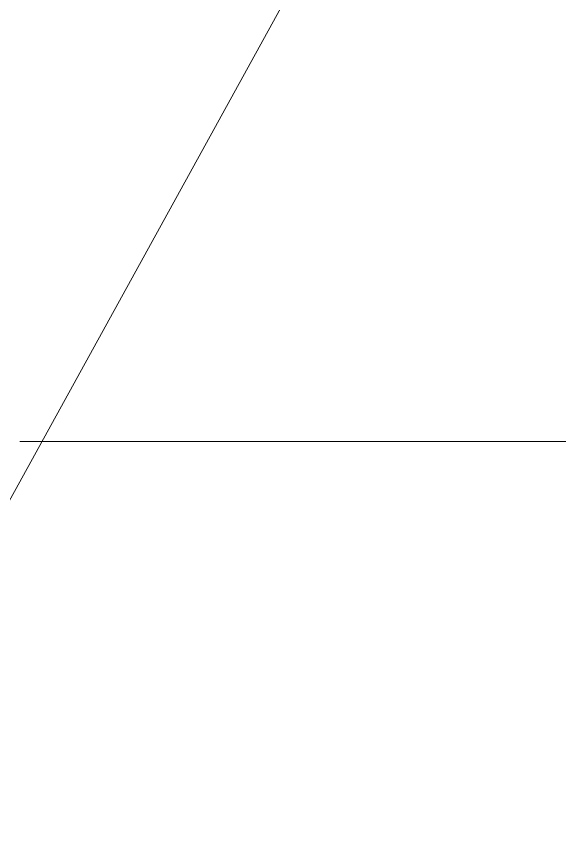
# Model space of a CAD drawing. Header units: metres. Extents: x 0 to 105485, y 0 to 425721.
# Drawn here: x 104752.546 to 104753.794, y 425213.21 to 425215.068 of the extents above; entities that cross this region are included whole.
import ezdxf

# ---------------------------------------------------------------- set-up
doc = ezdxf.new("R2010")
doc.units = ezdxf.units.M
doc.header["$MEASUREMENT"] = 0
for name, color, linetype, lineweight in [('B-XX-MO-ONDERZOEK_SONDERING-G', 90, 'Continuous', 18), ('B-XX-VH-GESLOTENVERHARDING_BETON-G', 10, 'Continuous', 18), ('B-XX-VH-OPENVERHARDING-G', 90, 'Continuous', 18)]:
    doc.layers.add(name, color=color, linetype=linetype, lineweight=lineweight)

msp = doc.modelspace()

# ---------------------------------------------------------------- linework, layer by layer
at = {"layer": 'B-XX-MO-ONDERZOEK_SONDERING-G', "color": 0, "true_color": 0x285cd6}
for points in [[(104753.829, 425214.092, -12.585), (104753.779, 425214.092, -12.595), (104753.754, 425214.092, -12.605), (104753.679, 425214.092, -12.615), (104753.654, 425214.092, -12.625), (104753.654, 425214.092, -12.635), (104753.629, 425214.092, -12.645), (104753.604, 425214.092, -12.655), (104753.604, 425214.092, -12.665), (104753.579, 425214.092, -12.675), (104753.579, 425214.092, -12.685), (104753.554, 425214.092, -12.695), (104753.554, 425214.092, -12.705), (104753.504, 425214.092, -12.715), (104753.454, 425214.092, -12.725), (104753.429, 425214.092, -12.735), (104753.429, 425214.092, -12.745), (104753.404, 425214.092, -12.755), (104753.379, 425214.092, -12.764), (104753.354, 425214.092, -12.774), (104753.329, 425214.092, -12.784), (104753.304, 425214.092, -12.794), (104753.254, 425214.092, -12.804), (104753.204, 425214.092, -12.814), (104753.179, 425214.092, -12.824), (104753.154, 425214.092, -12.834), (104753.129, 425214.092, -12.844), (104753.104, 425214.092, -12.854), (104753.079, 425214.092, -12.864), (104753.054, 425214.092, -12.874), (104753.029, 425214.092, -12.884), (104753.004, 425214.092, -12.894), (104752.929, 425214.092, -12.904), (104752.904, 425214.092, -12.914), (104752.904, 425214.092, -12.924), (104752.904, 425214.092, -12.934), (104752.879, 425214.092, -12.943), (104752.854, 425214.092, -12.953), (104752.854, 425214.092, -12.963), (104752.829, 425214.092, -12.973), (104752.804, 425214.092, -12.983), (104752.804, 425214.092, -12.993), (104752.729, 425214.092, -13.003), (104752.679, 425214.092, -13.013), (104752.654, 425214.092, -13.023), (104752.629, 425214.092, -13.033), (104752.604, 425214.092, -13.043), (104752.579, 425214.092, -13.053), (104752.554, 425214.092, -13.063), (104752.554, 425214.092, -13.073), (104752.629, 425214.092, -13.083), (104752.654, 425214.092, -13.093), (104752.754, 425214.092, -13.103), (104752.829, 425214.092, -13.113), (104752.779, 425214.092, -13.122), (104752.829, 425214.092, -13.132), (104752.879, 425214.092, -13.142), (104752.929, 425214.092, -13.152), (104752.979, 425214.092, -13.162), (104753.129, 425214.092, -13.172), (104753.179, 425214.092, -13.182), (104753.229, 425214.092, -13.192), (104753.304, 425214.092, -13.202), (104753.354, 425214.092, -13.212), (104753.404, 425214.092, -13.222), (104753.454, 425214.092, -13.232), (104753.504, 425214.092, -13.242), (104753.529, 425214.092, -13.252), (104753.579, 425214.092, -13.262), (104753.629, 425214.092, -13.272), (104753.704, 425214.092, -13.282), (104753.729, 425214.092, -13.292), (104753.729, 425214.092, -13.301), (104753.729, 425214.092, -13.311), (104753.704, 425214.092, -13.321), (104753.704, 425214.092, -13.331), (104753.704, 425214.092, -13.341), (104753.704, 425214.092, -13.351), (104753.679, 425214.092, -13.361), (104753.579, 425214.092, -13.371), (104753.579, 425214.092, -13.381), (104753.754, 425214.092, -13.391), (104753.954, 425214.092, -13.401)], [(104753.804, 425214.092, -1.067), (104753.679, 425214.092, -1.077), (104753.629, 425214.092, -1.087), (104753.579, 425214.092, -1.097), (104753.554, 425214.092, -1.107), (104753.504, 425214.092, -1.117), (104753.479, 425214.092, -1.127), (104753.454, 425214.092, -1.137), (104753.429, 425214.092, -1.147), (104753.429, 425214.092, -1.157), (104753.479, 425214.092, -1.167), (104753.504, 425214.092, -1.177), (104753.554, 425214.092, -1.187), (104753.554, 425214.092, -1.197), (104753.579, 425214.092, -1.207), (104753.579, 425214.092, -1.217), (104753.604, 425214.092, -1.227), (104753.654, 425214.092, -1.237), (104753.679, 425214.092, -1.246), (104753.679, 425214.092, -1.256), (104753.704, 425214.092, -1.266), (104753.729, 425214.092, -1.276), (104753.754, 425214.092, -1.286), (104753.779, 425214.092, -1.296), (104753.754, 425214.092, -1.306), (104753.729, 425214.092, -1.316), (104753.729, 425214.092, -1.326), (104753.754, 425214.092, -1.336), (104753.729, 425214.092, -1.346), (104753.729, 425214.092, -1.356), (104753.704, 425214.092, -1.366), (104753.679, 425214.092, -1.376), (104753.629, 425214.092, -1.386), (104753.604, 425214.092, -1.396), (104753.604, 425214.092, -1.406), (104753.579, 425214.092, -1.416), (104753.604, 425214.092, -1.426), (104753.579, 425214.092, -1.436), (104753.604, 425214.092, -1.446), (104753.604, 425214.092, -1.456), (104753.554, 425214.092, -1.466), (104753.479, 425214.092, -1.476), (104753.454, 425214.092, -1.485), (104753.404, 425214.092, -1.495), (104753.379, 425214.092, -1.505), (104753.379, 425214.092, -1.515), (104753.379, 425214.092, -1.525), (104753.404, 425214.092, -1.535), (104753.404, 425214.092, -1.545), (104753.379, 425214.092, -1.555), (104753.279, 425214.092, -1.565), (104753.154, 425214.092, -1.575), (104753.154, 425214.092, -1.585), (104753.129, 425214.092, -1.595), (104753.129, 425214.092, -1.605), (104753.079, 425214.092, -1.615), (104753.079, 425214.092, -1.625), (104753.079, 425214.092, -1.635), (104753.054, 425214.092, -1.645), (104753.054, 425214.092, -1.655), (104753.104, 425214.092, -1.665), (104753.079, 425214.092, -1.675), (104753.104, 425214.092, -1.685), (104753.079, 425214.092, -1.695), (104753.104, 425214.092, -1.705), (104753.129, 425214.092, -1.715), (104753.204, 425214.092, -1.725), (104753.279, 425214.092, -1.734), (104753.279, 425214.092, -1.744), (104753.304, 425214.092, -1.754), (104753.304, 425214.092, -1.764), (104753.304, 425214.092, -1.774), (104753.304, 425214.092, -1.784), (104753.304, 425214.092, -1.794), (104753.304, 425214.092, -1.804), (104753.304, 425214.092, -1.814), (104753.329, 425214.092, -1.824), (104753.329, 425214.092, -1.834), (104753.329, 425214.092, -1.844), (104753.329, 425214.092, -1.854), (104753.279, 425214.092, -1.864), (104753.304, 425214.092, -1.874), (104753.304, 425214.092, -1.884), (104753.329, 425214.092, -1.894), (104753.329, 425214.092, -1.904), (104753.354, 425214.092, -1.914), (104753.354, 425214.092, -1.924), (104753.379, 425214.092, -1.934), (104753.379, 425214.092, -1.944), (104753.379, 425214.092, -1.954), (104753.379, 425214.092, -1.964), (104753.379, 425214.092, -1.974), (104753.329, 425214.092, -1.984), (104753.279, 425214.092, -1.994), (104753.254, 425214.092, -2.004), (104753.204, 425214.092, -2.013), (104753.179, 425214.092, -2.023), (104753.104, 425214.092, -2.033), (104753.104, 425214.092, -2.043), (104753.129, 425214.092, -2.053), (104753.129, 425214.092, -2.063), (104753.129, 425214.092, -2.073), (104753.054, 425214.092, -2.083), (104753.029, 425214.092, -2.093), (104753.004, 425214.092, -2.103), (104753.029, 425214.092, -2.113), (104753.054, 425214.092, -2.123), (104753.079, 425214.092, -2.133), (104753.104, 425214.092, -2.143), (104753.129, 425214.092, -2.153), (104753.179, 425214.092, -2.163), (104753.204, 425214.092, -2.173), (104753.229, 425214.092, -2.183), (104753.279, 425214.092, -2.193), (104753.304, 425214.092, -2.203), (104753.329, 425214.092, -2.213), (104753.354, 425214.092, -2.223), (104753.354, 425214.092, -2.233), (104753.329, 425214.092, -2.243), (104753.279, 425214.092, -2.253), (104753.254, 425214.092, -2.263), (104753.204, 425214.092, -2.273), (104753.154, 425214.092, -2.283), (104753.154, 425214.092, -2.293), (104753.129, 425214.092, -2.302), (104753.079, 425214.092, -2.312), (104753.054, 425214.092, -2.322), (104753.029, 425214.092, -2.332), (104752.929, 425214.092, -2.342), (104752.879, 425214.092, -2.352), (104752.854, 425214.092, -2.362), (104752.829, 425214.092, -2.372), (104752.804, 425214.092, -2.382), (104752.779, 425214.092, -2.392), (104752.754, 425214.092, -2.402), (104752.804, 425214.092, -2.412), (104752.879, 425214.092, -2.422), (104752.929, 425214.092, -2.432), (104753.029, 425214.092, -2.442), (104753.054, 425214.092, -2.452), (104753.079, 425214.092, -2.462), (104753.154, 425214.092, -2.472), (104753.179, 425214.092, -2.482), (104753.204, 425214.092, -2.492), (104753.279, 425214.092, -2.502), (104753.329, 425214.092, -2.512), (104753.329, 425214.092, -2.522), (104753.354, 425214.092, -2.532), (104753.379, 425214.092, -2.542), (104753.404, 425214.092, -2.552), (104753.404, 425214.092, -2.562), (104753.404, 425214.092, -2.572), (104753.429, 425214.092, -2.582), (104753.454, 425214.092, -2.592), (104753.454, 425214.092, -2.601), (104753.479, 425214.092, -2.611), (104753.479, 425214.092, -2.621), (104753.504, 425214.092, -2.631), (104753.604, 425214.092, -2.641), (104753.704, 425214.092, -2.651), (104753.754, 425214.092, -2.661), (104753.854, 425214.092, -2.671)], [(104753.804, 425214.092, -4.198), (104753.779, 425214.092, -4.208), (104753.729, 425214.092, -4.218), (104753.654, 425214.092, -4.228), (104753.604, 425214.092, -4.238), (104753.529, 425214.092, -4.248), (104753.504, 425214.092, -4.258), (104753.454, 425214.092, -4.268), (104753.429, 425214.092, -4.278), (104753.379, 425214.092, -4.288), (104753.354, 425214.092, -4.298), (104753.304, 425214.092, -4.308), (104753.279, 425214.092, -4.318), (104753.254, 425214.092, -4.328), (104753.204, 425214.092, -4.338), (104753.179, 425214.092, -4.348), (104753.129, 425214.092, -4.358), (104753.104, 425214.092, -4.368), (104753.079, 425214.092, -4.378), (104753.079, 425214.092, -4.387), (104753.079, 425214.092, -4.397), (104753.054, 425214.092, -4.407), (104753.054, 425214.092, -4.417), (104753.029, 425214.092, -4.427), (104753.029, 425214.092, -4.437), (104753.029, 425214.092, -4.447), (104753.029, 425214.092, -4.457), (104753.104, 425214.092, -4.467), (104753.129, 425214.092, -4.477), (104753.154, 425214.092, -4.487), (104753.179, 425214.092, -4.497), (104753.204, 425214.092, -4.507), (104753.229, 425214.092, -4.517), (104753.254, 425214.092, -4.527), (104753.279, 425214.092, -4.537), (104753.304, 425214.092, -4.547), (104753.379, 425214.092, -4.557), (104753.404, 425214.092, -4.567), (104753.429, 425214.092, -4.577), (104753.504, 425214.092, -4.587), (104753.554, 425214.092, -4.597), (104753.604, 425214.092, -4.607), (104753.654, 425214.092, -4.617), (104753.729, 425214.092, -4.627), (104753.729, 425214.092, -4.637), (104753.779, 425214.092, -4.647), (104753.829, 425214.092, -4.657)], [(104753.804, 425214.092, -3.819), (104753.754, 425214.092, -3.829), (104753.704, 425214.092, -3.838), (104753.679, 425214.092, -3.848), (104753.654, 425214.092, -3.858), (104753.629, 425214.092, -3.868), (104753.604, 425214.092, -3.878), (104753.554, 425214.092, -3.888), (104753.479, 425214.092, -3.898), (104753.504, 425214.092, -3.908), (104753.504, 425214.092, -3.918), (104753.504, 425214.092, -3.928), (104753.504, 425214.092, -3.938), (104753.504, 425214.092, -3.948), (104753.579, 425214.092, -3.958), (104753.604, 425214.092, -3.968), (104753.654, 425214.092, -3.978), (104753.654, 425214.092, -3.988), (104753.629, 425214.092, -3.998), (104753.604, 425214.092, -4.008), (104753.604, 425214.092, -4.018), (104753.604, 425214.092, -4.028), (104753.654, 425214.092, -4.038), (104753.654, 425214.092, -4.048), (104753.654, 425214.092, -4.058), (104753.704, 425214.092, -4.068), (104753.704, 425214.092, -4.078), (104753.729, 425214.092, -4.088), (104753.729, 425214.092, -4.098), (104753.729, 425214.092, -4.108), (104753.754, 425214.092, -4.118), (104753.779, 425214.092, -4.128), (104753.779, 425214.092, -4.138), (104753.779, 425214.092, -4.148), (104753.779, 425214.092, -4.158), (104753.804, 425214.092, -4.168)], [(104753.804, 425214.092, -5.106), (104753.754, 425214.092, -5.116), (104753.729, 425214.092, -5.126), (104753.729, 425214.092, -5.136), (104753.704, 425214.092, -5.146), (104753.704, 425214.092, -5.156), (104753.704, 425214.092, -5.166), (104753.679, 425214.092, -5.176), (104753.654, 425214.092, -5.186), (104753.629, 425214.092, -5.196), (104753.629, 425214.092, -5.206), (104753.629, 425214.092, -5.216), (104753.629, 425214.092, -5.226), (104753.629, 425214.092, -5.236), (104753.629, 425214.092, -5.246), (104753.629, 425214.092, -5.256), (104753.654, 425214.092, -5.266), (104753.654, 425214.092, -5.276), (104753.654, 425214.092, -5.286), (104753.654, 425214.092, -5.296), (104753.654, 425214.092, -5.306), (104753.654, 425214.092, -5.316), (104753.654, 425214.092, -5.326), (104753.654, 425214.092, -5.336), (104753.679, 425214.092, -5.346), (104753.679, 425214.092, -5.356), (104753.654, 425214.092, -5.366), (104753.654, 425214.092, -5.376), (104753.654, 425214.092, -5.386), (104753.654, 425214.092, -5.396), (104753.629, 425214.092, -5.406), (104753.629, 425214.092, -5.416), (104753.629, 425214.092, -5.426), (104753.629, 425214.092, -5.436), (104753.604, 425214.092, -5.446), (104753.604, 425214.092, -5.456), (104753.579, 425214.092, -5.466), (104753.579, 425214.092, -5.476), (104753.554, 425214.092, -5.486), (104753.554, 425214.092, -5.495), (104753.579, 425214.092, -5.505), (104753.654, 425214.092, -5.515), (104753.654, 425214.092, -5.525), (104753.704, 425214.092, -5.535), (104753.729, 425214.092, -5.545), (104753.729, 425214.092, -5.555), (104753.729, 425214.092, -5.565), (104753.729, 425214.092, -5.575), (104753.729, 425214.092, -5.585), (104753.704, 425214.092, -5.595), (104753.729, 425214.092, -5.605), (104753.779, 425214.092, -5.615), (104753.804, 425214.092, -5.625)], [(104753.829, 425214.092, -4.767), (104753.779, 425214.092, -4.777), (104753.754, 425214.092, -4.787), (104753.729, 425214.092, -4.797), (104753.729, 425214.092, -4.807), (104753.729, 425214.092, -4.817), (104753.729, 425214.092, -4.827), (104753.729, 425214.092, -4.837), (104753.704, 425214.092, -4.847), (104753.704, 425214.092, -4.857), (104753.679, 425214.092, -4.867), (104753.679, 425214.092, -4.877), (104753.679, 425214.092, -4.887), (104753.704, 425214.092, -4.897), (104753.729, 425214.092, -4.907), (104753.754, 425214.092, -4.917), (104753.779, 425214.092, -4.927), (104753.804, 425214.092, -4.936)], [(104753.804, 425214.092, -11.281), (104753.779, 425214.092, -11.291), (104753.779, 425214.092, -11.301), (104753.779, 425214.092, -11.311), (104753.779, 425214.092, -11.321), (104753.804, 425214.092, -11.331)]]:
    msp.add_polyline3d(points, dxfattribs=at)
at = {"layer": 'B-XX-VH-GESLOTENVERHARDING_BETON-G', "ltscale": 0.5}
msp.add_lwpolyline([(104753.399, 425216.935), (104751.58, 425213.603), (104752.15, 425213.267), (104753.935, 425216.507), (104753.716, 425216.635), (104754.855, 425218.685), (104755.223, 425218.483), (104756.706, 425221.233), (104756.375, 425221.421), (104758.594, 425225.57), (104758.266, 425225.748), (104757.161, 425223.811), (104757.309, 425223.691), (104754.704, 425218.952), (104754.551, 425219.044)], close=True, dxfattribs=at)
at = {"layer": 'B-XX-VH-OPENVERHARDING-G', "ltscale": 0.5}
msp.add_lwpolyline([(104760.543, 425229.741), (104760.51, 425229.684), (104761.051, 425229.374), (104760.325, 425228.074), (104759.762, 425228.371), (104758.307, 425225.819), (104758.266, 425225.748), (104758.594, 425225.57), (104756.375, 425221.421), (104756.706, 425221.233), (104755.223, 425218.483), (104754.855, 425218.685), (104753.716, 425216.635), (104753.935, 425216.507), (104752.15, 425213.267), (104751.58, 425213.603), (104750.335, 425211.324), (104748.599, 425207.97)], dxfattribs=at)

doc.saveas('drawing.dxf')
